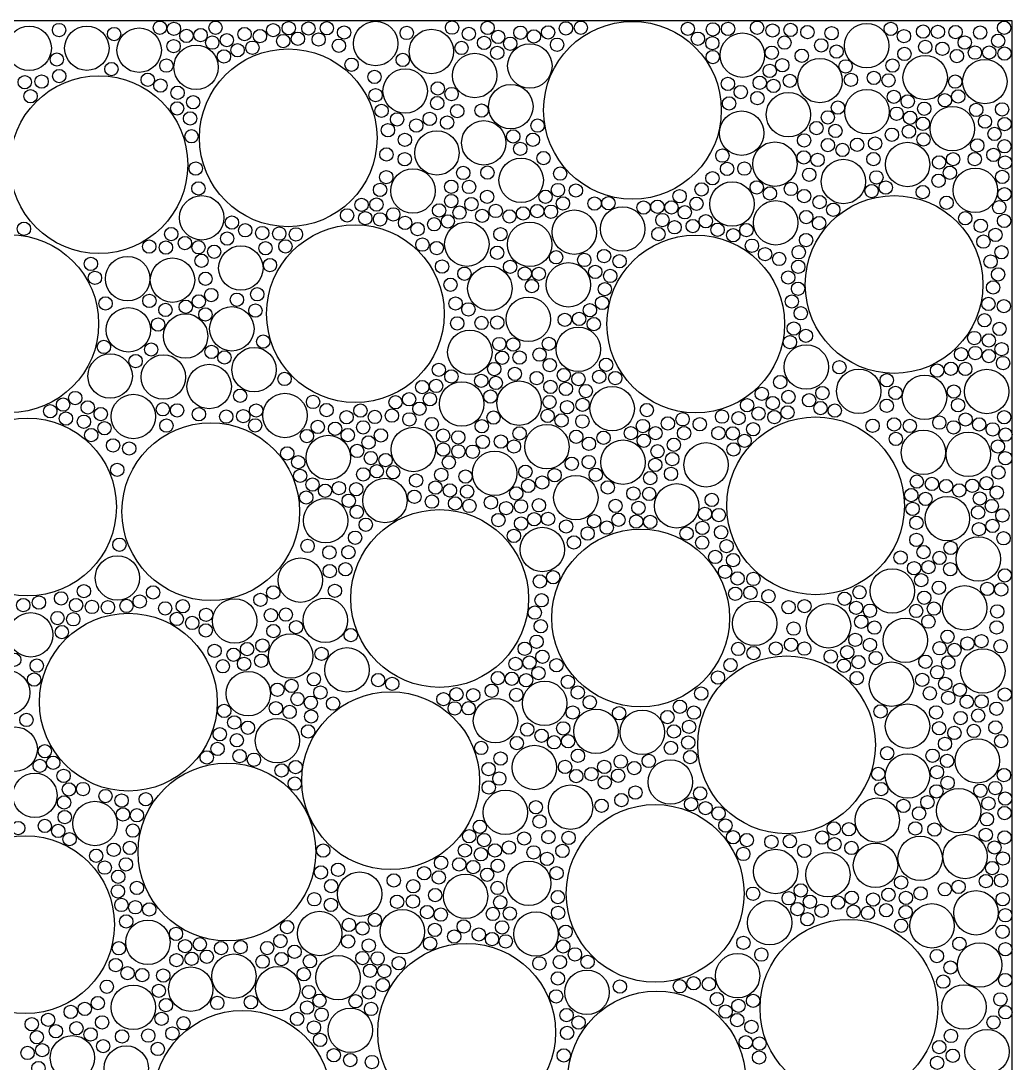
# Model space of a CAD drawing. Header units: metres. Extents: x 0 to 1000, y 0 to 1000.
# Drawn here: x 553.7 to 1000, y 531 to 1000 of the extents above; entities that cross this region are included whole.
import ezdxf

# ---------------------------------------------------------------- set-up
doc = ezdxf.new("R2010")
doc.units = ezdxf.units.M

msp = doc.modelspace()

# ---------------------------------------------------------------- linework, layer by layer
msp.add_lwpolyline([(0, 0), (1000, 0), (1000, 1000), (0, 1000), (0, 0)])
for centre, radius in [((616.31, 996.91), 3), ((622.62, 996.4), 3), ((641.33, 996.93), 3), ((674.28, 996.69), 3), ((683.18, 996.55), 3), ((691.44, 996.68), 3), ((713.41, 989.79), 10), ((747.81, 996.94), 3), ((763.83, 996.82), 3), ((829.06, 959.77), 40), ((799.07, 996.63), 3), ((805.81, 996.93), 3), ((853.98, 996.4), 3), ((865.28, 996.18), 3), ((872.08, 996.38), 3), ((885.14, 996.93), 3), ((945.32, 996.38), 3), ((996.36, 996.89), 3), ((557.43, 987.65), 10), ((570.87, 995.87), 3), ((583.39, 987.68), 10), ((595.68, 994.07), 3), ((606.96, 986.79), 10), ((628.24, 993.22), 3), ((634.64, 993.57), 3), ((654.41, 994.03), 3), ((661.35, 993.14), 3), ((667.33, 995.81), 3), ((678.43, 991.92), 3), ((687.77, 991.61), 3), ((699.23, 994.75), 3), ((727.4, 994.55), 3), ((738.54, 986.22), 10), ((755.39, 994.16), 3), ((768.59, 992.78), 3), ((778.62, 994.68), 3), ((784.68, 992.97), 3), ((791.07, 994.8), 3), ((858.53, 991.97), 3), ((878.55, 984.55), 10), ((892.11, 995.65), 3), ((900.24, 995.91), 3), ((907.81, 994.94), 3), ((918.72, 994.44), 3), ((934.51, 988.79), 10), ((951.3, 993.11), 3), ((959.91, 995.16), 3), ((966.58, 995.06), 3), ((974.52, 994.92), 3), ((985.59, 994.73), 3), ((622.47, 988.6), 3), ((639.88, 990.19), 3), ((646.42, 991.31), 3), ((651.27, 986.78), 3), ((657.91, 987.93), 3), ((671.81, 990.93), 3), ((696.87, 988.82), 3), ((752.09, 987.79), 3), ((762.23, 990.07), 3), ((774.04, 989.73), 3), ((782.83, 979.71), 10), ((795.09, 989.27), 3), ((865.01, 989.95), 3), ((897.51, 990.2), 3), ((914.04, 988.98), 3), ((960.9, 988.26), 3), ((968.58, 987.42), 3), ((978.63, 990.22), 3), ((993.7, 991.03), 3), ((569.88, 982.61), 3), ((632.59, 979.1), 10), ((674.07, 947.37), 40), ((645.14, 983.99), 3), ((725.64, 982.41), 3), ((758.03, 975.39), 10), ((768.17, 985.61), 3), ((865.18, 983.73), 3), ((891.78, 985.66), 3), ((905.27, 984.27), 3), ((920.94, 986.19), 3), ((951.5, 985.1), 3), ((975.12, 984.15), 3), ((983.25, 985.69), 3), ((989.67, 985.76), 3), ((996.56, 985.29), 3), ((594.47, 978.3), 3), ((619.2, 979.84), 3), ((702.57, 980.28), 3), ((890.84, 977.46), 3), ((896.51, 980.04), 3), ((913.47, 973.13), 10), ((925.02, 979.53), 3), ((946.13, 979.89), 3), ((960.83, 974.48), 10), ((987.71, 972.68), 10), ((563.05, 972.67), 3), ((570.97, 975.15), 3), ((610.81, 973.47), 3), ((712.91, 974.78), 3), ((726.73, 968.39), 10), ((899.9, 973.01), 3), ((927.43, 973.46), 3), ((937.72, 974.34), 3), ((944.32, 973.22), 3), ((974.38, 972.65), 3), ((588.84, 935.31), 40), ((555.43, 972.39), 3), ((616.53, 970.87), 3), ((741.37, 969.59), 3), ((774.27, 961.4), 10), ((872.04, 971.64), 3), ((877.8, 967.97), 3), ((886.33, 972.13), 3), ((892.51, 970.74), 3), ((558.07, 966.07), 3), ((624.25, 967.62), 3), ((631.28, 963.38), 3), ((713.42, 966.56), 3), ((747.64, 967.08), 3), ((885.28, 965.22), 3), ((899.28, 957.8), 10), ((934.62, 959.11), 10), ((946.72, 965.81), 3), ((952.97, 963.76), 3), ((969.7, 964.27), 3), ((975.72, 965.97), 3), ((624.06, 960.6), 3), ((716.08, 959.51), 3), ((741.16, 962.97), 3), ((750.15, 959.38), 3), ((761.13, 959.64), 3), ((872.57, 962.82), 3), ((921.53, 960.96), 3), ((960.41, 960.48), 3), ((983.81, 959.92), 3), ((995.45, 960.18), 3), ((629.89, 956.09), 3), ((723.09, 955.67), 3), ((737.76, 955.88), 3), ((745.58, 954.22), 3), ((878.2, 949.45), 10), ((917.02, 956.57), 3), ((948, 958.22), 3), ((954.04, 956.41), 3), ((973.08, 951.45), 10), ((987.77, 954.66), 3), ((718.98, 950.77), 3), ((731.73, 952.88), 3), ((762.1, 945.11), 10), ((786.32, 952.84), 3), ((911.87, 951.75), 3), ((920.43, 950.46), 3), ((953.53, 950.18), 3), ((959.8, 953.69), 3), ((996.6, 953.56), 3), ((630.52, 948.04), 3), ((726.62, 946.45), 3), ((741, 940.58), 10), ((775.37, 947.99), 3), ((784.22, 946.47), 3), ((906.3, 946.22), 3), ((938.27, 944.8), 3), ((945.86, 948.78), 3), ((960.09, 946.63), 3), ((992.05, 949.11), 3), ((718.29, 939.88), 3), ((778.55, 942.4), 3), ((893.17, 935.52), 10), ((917.03, 944.11), 3), ((923.62, 941.91), 3), ((930.2, 944.22), 3), ((952.9, 935.36), 10), ((984.31, 943.93), 3), ((996.56, 943.55), 3), ((726.51, 937.72), 3), ((778.93, 928.26), 10), ((789, 938.24), 3), ((869.52, 939.35), 3), ((906.17, 938.53), 3), ((912.43, 937.42), 3), ((937.53, 937.77), 3), ((967.1, 936.31), 3), ((973.41, 937.75), 3), ((983.12, 937.79), 3), ((991.56, 939.67), 3), ((996.78, 936.25), 3), ((632.41, 933.53), 3), ((730.22, 923.47), 10), ((752.87, 931.55), 3), ((763.75, 931.71), 3), ((796.49, 931.25), 3), ((871.64, 933.39), 3), ((879.43, 933.49), 3), ((908.65, 930.77), 3), ((924.04, 927.69), 10), ((971.96, 931.63), 3), ((983.39, 923.77), 10), ((718.23, 929.65), 3), ((865.06, 929.17), 3), ((938.86, 929.57), 3), ((966.86, 928.06), 3), ((995.52, 929.77), 3), ((633.65, 924.6), 3), ((715.4, 923.93), 3), ((747.49, 925.34), 3), ((755.47, 925.24), 3), ((795.52, 923.87), 3), ((803.57, 923.66), 3), ((850.29, 921.07), 3), ((860.15, 924.16), 3), ((873.88, 917.54), 10), ((884.98, 925.06), 3), ((890.94, 922.33), 3), ((900.42, 924.35), 3), ((906.32, 921.15), 3), ((936.73, 923.41), 3), ((943.06, 924.97), 3), ((959.74, 922.95), 3), ((996.53, 921.99), 3), ((635.12, 911.37), 10), ((707.07, 917.21), 3), ((713.79, 917.34), 3), ((747.46, 918.93), 3), ((756.52, 917.54), 3), ((763.62, 920.81), 3), ((789.89, 920.83), 3), ((797.76, 917.86), 3), ((811.99, 917.77), 3), ((818.23, 917.94), 3), ((840.3, 916.34), 3), ((857.89, 917.71), 3), ((946.84, 881.38), 40), ((913.31, 918.44), 3), ((970.46, 918.12), 3), ((700.59, 912.48), 3), ((721.37, 912.92), 3), ((741.99, 914.67), 3), ((751.18, 913.69), 3), ((761.38, 912.26), 3), ((767.48, 914.45), 3), ((773.7, 912.01), 3), ((779.82, 913.33), 3), ((786.16, 914.37), 3), ((792.37, 914.13), 3), ((802.84, 904.91), 10), ((824.61, 906.37), 10), ((834.04, 915.98), 3), ((846.58, 916.06), 3), ((852.61, 913.85), 3), ((893.56, 909.12), 10), ((907.29, 911.71), 3), ((919.47, 915), 3), ((994.21, 916.09), 3), ((648.73, 909.22), 3), ((708.77, 911.21), 3), ((715.4, 910.68), 3), ((726.66, 909.08), 3), ((739.78, 908.45), 3), ((745.92, 909.76), 3), ((842.5, 910.38), 3), ((848.03, 907.1), 3), ((856.19, 907.66), 3), ((862.05, 909.84), 3), ((913.07, 908.97), 3), ((978.87, 911.16), 3), ((985.83, 907.77), 3), ((996.36, 909.97), 3), ((555.1, 906.45), 3), ((621.4, 904.06), 3), ((654.7, 905.74), 3), ((662.38, 904.53), 3), ((704.31, 868.2), 40), ((670.05, 904.24), 3), ((677.55, 903.92), 3), ((732.34, 906.28), 3), ((754.49, 899.53), 10), ((769.59, 903.98), 3), ((782.78, 899.4), 10), ((840.73, 904.05), 3), ((867.37, 905.99), 3), ((874.42, 903.52), 3), ((880.32, 905.82), 3), ((992.48, 903.69), 3), ((548.72, 863.72), 40), ((611.48, 898.44), 3), ((618.99, 897.99), 3), ((627.57, 900.01), 3), ((633.68, 898.09), 3), ((646.57, 902.03), 3), ((663.84, 897.67), 3), ((672.82, 898.53), 3), ((734.45, 899.3), 3), ((740.9, 897.76), 3), ((857.54, 863.62), 40), ((882.86, 898.83), 3), ((907.19, 901.36), 3), ((987.04, 900.64), 3), ((640.72, 896.11), 3), ((652.73, 888.74), 10), ((768.1, 895.64), 3), ((794.67, 893.59), 3), ((816.25, 894.16), 3), ((888.73, 895), 3), ((895.09, 892.85), 3), ((903.89, 895.85), 3), ((995.2, 895.87), 3), ((585.23, 890.62), 3), ((601.75, 883.97), 10), ((621.95, 883.3), 10), ((635.03, 892.02), 3), ((665.86, 890.11), 3), ((743.31, 889.44), 3), ((773.94, 889.3), 3), ((800.2, 881.2), 10), ((807.37, 892.39), 3), ((823.25, 891.82), 3), ((903.72, 889.33), 3), ((990.31, 891.66), 3), ((587.06, 884.36), 3), ((636.83, 883.93), 3), ((753.41, 886.22), 3), ((764.85, 879.59), 10), ((780.56, 886.27), 3), ((786.85, 886.16), 3), ((812.27, 887.03), 3), ((819.06, 885.2), 3), ((899.18, 884.51), 3), ((993.66, 885.91), 3), ((747.13, 881.26), 3), ((783.77, 880.65), 3), ((816.61, 879.26), 3), ((903.59, 879.46), 3), ((991.41, 880.04), 3), ((639.4, 876.63), 3), ((650.94, 874.53), 3), ((660.11, 876.95), 3), ((591.82, 872.83), 3), ((611.54, 873.97), 3), ((618.79, 869.91), 3), ((627.95, 871.35), 3), ((633.83, 873.74), 3), ((659.26, 869.61), 3), ((749.42, 872.82), 3), ((755.16, 870.18), 3), ((782.15, 865.68), 10), ((809.9, 869.77), 3), ((815.39, 873.08), 3), ((900.8, 873.7), 3), ((989.32, 872.61), 3), ((996.25, 871.61), 3), ((602.09, 860.95), 10), ((627.84, 858.14), 10), ((636.76, 867.89), 3), ((648.68, 861.4), 10), ((798.57, 865.45), 3), ((805.02, 865.87), 3), ((904.81, 868.4), 3), ((987.55, 865.26), 3), ((615.44, 863.33), 3), ((750.14, 863.88), 3), ((761.08, 864.05), 3), ((768.15, 864.22), 3), ((811.62, 863.55), 3), ((901.68, 861.54), 3), ((994.31, 861.37), 3), ((662.8, 855.66), 3), ((755.83, 850.88), 10), ((804.65, 852.19), 10), ((899.96, 855.4), 3), ((907.14, 858.26), 3), ((982.95, 857.28), 3), ((989.49, 856.2), 3), ((591.09, 853.24), 3), ((612.37, 852.1), 3), ((639.56, 851.03), 3), ((769.1, 854.58), 3), ((775.39, 854.32), 3), ((791.45, 854.67), 3), ((907.3, 844.21), 10), ((995.26, 852.26), 3), ((593.88, 840.16), 10), ((605.37, 846.89), 3), ((617.86, 839.69), 10), ((645.35, 848.54), 3), ((658.71, 842.99), 10), ((770.36, 848.41), 3), ((778.22, 848.47), 3), ((787.21, 849.8), 3), ((976.99, 849.98), 3), ((983.4, 850.53), 3), ((989.5, 849.16), 3), ((995.89, 846.02), 3), ((638.47, 835.45), 10), ((741.88, 842.97), 3), ((766.81, 843.32), 3), ((791.78, 845.11), 3), ((817.16, 845.24), 3), ((922.2, 844.11), 3), ((966.22, 842.62), 3), ((972.43, 843.45), 3), ((978.9, 843.36), 3), ((672.43, 838.85), 3), ((747.51, 840), 3), ((760.96, 838.01), 3), ((767.53, 837.06), 3), ((776.09, 841.14), 3), ((785.92, 839.24), 3), ((798.14, 840.61), 3), ((804.71, 838.83), 3), ((814.09, 839.82), 3), ((821.32, 839.26), 3), ((895.58, 837.43), 3), ((930.94, 833.31), 10), ((943.56, 838.28), 3), ((960.53, 830.62), 10), ((988.56, 833.21), 10), ((734.39, 835.2), 3), ((740.65, 835.69), 3), ((752.17, 827.6), 10), ((778.02, 827.95), 10), ((792.11, 835.27), 3), ((799.07, 834.37), 3), ((808.06, 833.43), 3), ((819.91, 825.49), 10), ((887.25, 832.17), 3), ((914.55, 832.51), 3), ((947.46, 832.6), 3), ((973.73, 833.19), 3), ((572.72, 827.3), 3), ((578.17, 830.27), 3), ((604.36, 821.96), 10), ((652.42, 831.29), 3), ((672.59, 822.41), 10), ((685.23, 828.5), 3), ((722.37, 828.36), 3), ((728.5, 829.7), 3), ((737.89, 829.71), 3), ((765.08, 830.95), 3), ((791.69, 828.48), 3), ((806.57, 827.21), 3), ((892.2, 828), 3), ((899.28, 830.76), 3), ((908.57, 829.25), 3), ((566.93, 824.34), 3), ((583.8, 826.03), 3), ((589.65, 823.06), 3), ((617.6, 825.19), 3), ((624.03, 824.72), 3), ((633.85, 822.98), 3), ((659.58, 824.67), 3), ((691.31, 824.83), 3), ((706.59, 824.61), 3), ((733.13, 825.46), 3), ((799.59, 826.13), 3), ((835.53, 824.86), 3), ((880.64, 827.05), 3), ((885.79, 823.27), 3), ((898.86, 823.8), 3), ((913.7, 825.73), 3), ((920.14, 824.61), 3), ((943.5, 826.79), 3), ((975.63, 827.02), 3), ((556.73, 781.25), 40), ((573.99, 821.03), 3), ((582.09, 819.63), 3), ((619.21, 817.84), 3), ((646.15, 821.9), 3), ((653.85, 822.11), 3), ((659.18, 817.98), 3), ((700.34, 821.63), 3), ((713.06, 821.75), 3), ((720.73, 822.35), 3), ((728.61, 820.67), 3), ((738.71, 818.58), 3), ((766.49, 821.46), 3), ((790.84, 822.21), 3), ((797.12, 820.2), 3), ((806.5, 819.78), 3), ((845, 818.84), 3), ((851.65, 820.69), 3), ((859.34, 818.5), 3), ((869.36, 821.9), 3), ((911.5, 781.78), 40), ((876.82, 821.22), 3), ((892.93, 821.71), 3), ((937.19, 817.8), 3), ((946.82, 818.38), 3), ((967.21, 819.19), 3), ((979.03, 820.62), 3), ((985.14, 818.38), 3), ((996.41, 821.64), 3), ((585.37, 813.6), 3), ((591.35, 816.69), 3), ((639.21, 779.16), 40), ((682.48, 813.16), 3), ((687.36, 817.26), 3), ((695.18, 816.45), 3), ((700.87, 813.59), 3), ((707.8, 817.07), 3), ((715.79, 813.46), 3), ((730.4, 807.11), 10), ((743.77, 813.34), 3), ((761.2, 817.6), 3), ((778.23, 814.33), 3), ((790.53, 808.35), 10), ((828.37, 814.47), 3), ((833.77, 817.67), 3), ((839.41, 814.46), 3), ((852.27, 814.49), 3), ((867.77, 814.46), 3), ((874.24, 814.33), 3), ((883.4, 816.23), 3), ((953.94, 817.72), 3), ((973.63, 817.07), 3), ((991.23, 816.18), 3), ((996.99, 813.8), 3), ((595.18, 808.96), 3), ((692.11, 803.49), 10), ((710.23, 810.28), 3), ((750.61, 812.57), 3), ((761.67, 810.52), 3), ((769.82, 810.7), 3), ((775.7, 808.46), 3), ((803.72, 812.84), 3), ((809.47, 809.7), 3), ((816.04, 812.38), 3), ((834.14, 811.06), 3), ((847.67, 809.23), 3), ((879.51, 811.02), 3), ((947.62, 811.9), 3), ((960.06, 805.8), 10), ((980.3, 804.92), 10), ((993.56, 808.46), 3), ((602.48, 807.56), 3), ((673.62, 805.33), 3), ((705.09, 806.45), 3), ((743.89, 807.06), 3), ((750.66, 806.28), 3), ((757.11, 806.12), 3), ((824.79, 801.4), 10), ((840.33, 806.3), 3), ((862.21, 800.21), 10), ((874.54, 807.15), 3), ((678.57, 801.41), 3), ((711.26, 803.28), 3), ((717.91, 802.33), 3), ((746.38, 801.31), 3), ((767, 796.36), 10), ((801.71, 800.71), 3), ((809.36, 801.48), 3), ((839.29, 800.18), 3), ((846.99, 802.79), 3), ((996.91, 803.19), 3), ((597.08, 797.97), 3), ((679.43, 795.26), 3), ((707.83, 795.93), 3), ((713.93, 797.33), 3), ((721.32, 796.86), 3), ((742.99, 795.71), 3), ((753.87, 794.94), 3), ((780.84, 797.11), 3), ((794.01, 795.54), 3), ((812.5, 795.73), 3), ((846.4, 796.14), 3), ((993.82, 796.8), 3), ((684.99, 791.35), 3), ((696.92, 789.71), 3), ((717.59, 784.15), 10), ((731.62, 793.17), 3), ((740.33, 789.99), 3), ((782.13, 790.74), 3), ((788.44, 792.27), 3), ((803.56, 785.44), 10), ((817.93, 790.03), 3), ((837.04, 794.23), 3), ((957.09, 792.66), 3), ((963.85, 791.61), 3), ((970.25, 790.65), 3), ((982.06, 790.78), 3), ((988.44, 791.92), 3), ((682.17, 785.51), 3), ((690.68, 788.56), 3), ((704.69, 789.24), 3), ((730.86, 785.83), 3), ((746.87, 788.69), 3), ((754.61, 788.16), 3), ((776.74, 787.36), 3), ((829.45, 787.27), 3), ((836.57, 787.11), 3), ((848.95, 781.74), 10), ((954.58, 786.58), 3), ((976.18, 788.71), 3), ((985.44, 785.06), 3), ((993.07, 787.75), 3), ((690.93, 775.09), 10), ((701.28, 784.03), 3), ((738.77, 783.64), 3), ((749.21, 782.85), 3), ((755.61, 781.69), 3), ((765.35, 783.26), 3), ((772.12, 780.72), 3), ((778.86, 781.53), 3), ((786.94, 782), 3), ((821.41, 781.73), 3), ((831.75, 780.84), 3), ((864.76, 784.41), 3), ((955.2, 780.37), 3), ((960.97, 784.89), 3), ((970.85, 775.98), 10), ((990.85, 781.67), 3), ((704.92, 778.99), 3), ((742.24, 740.07), 40), ((784.83, 775.72), 3), ((791.04, 775.92), 3), ((861.69, 778.15), 3), ((867.91, 777.63), 3), ((984.67, 778.78), 3), ((995.58, 777.44), 3), ((708.98, 773.27), 3), ((768.68, 775.36), 3), ((778.92, 773.79), 3), ((799.16, 772.47), 3), ((811.76, 774.87), 3), ((817.47, 771.95), 3), ((822.76, 775.49), 3), ((830.74, 774.7), 3), ((837.06, 774.54), 3), ((860.51, 771.85), 3), ((956.87, 774.13), 3), ((985.06, 771.27), 3), ((991.14, 772.75), 3), ((704.17, 767.43), 3), ((775.67, 768.23), 3), ((788.47, 762.09), 10), ((832.73, 731.32), 40), ((808.88, 769.29), 3), ((853.42, 769.31), 3), ((868.95, 769.84), 3), ((956.87, 766.44), 3), ((996.15, 767.14), 3), ((598.06, 764.27), 3), ((682.81, 763.69), 3), ((802.7, 765.29), 3), ((860.44, 765.19), 3), ((871.43, 763.62), 3), ((972.31, 762.83), 3), ((984.78, 757.8), 10), ((692.58, 760.79), 3), ((701.15, 760.86), 3), ((866.32, 758.75), 3), ((874.37, 757.33), 3), ((949.75, 758.49), 3), ((960.09, 760.93), 3), ((967.29, 758.31), 3), ((597.18, 749.32), 10), ((679.55, 748.32), 10), ((692.74, 752.4), 3), ((699.82, 753.22), 3), ((955.81, 753.7), 3), ((962.3, 754.17), 3), ((972.15, 753.23), 3), ((787.38, 747.76), 3), ((793.34, 749.63), 3), ((870.73, 752.08), 3), ((876.36, 749.08), 3), ((883.48, 748.84), 3), ((946.02, 743.42), 10), ((959.06, 748.31), 3), ((996.7, 750.46), 3), ((582.06, 743.37), 3), ((613.24, 742.79), 3), ((667.34, 742.79), 3), ((695.1, 743.51), 3), ((931.26, 742.86), 3), ((967.01, 744.93), 3), ((978.59, 735.85), 10), ((988.81, 744.4), 3), ((995.1, 744.13), 3), ((561.85, 738.23), 3), ((571.8, 740.13), 3), ((607.2, 738.72), 3), ((661.54, 739.47), 3), ((788.13, 739.26), 3), ((875.35, 742.21), 3), ((882.12, 742.64), 3), ((890.25, 741.06), 3), ((924.54, 739.96), 3), ((960.41, 740.41), 3), ((554.8, 737.08), 3), ((578.53, 737.11), 3), ((585.71, 736.25), 3), ((592.91, 736.11), 3), ((601.26, 736.69), 3), ((618.65, 735.62), 3), ((626.58, 736.57), 3), ((649.98, 729.94), 10), ((690.77, 730.21), 10), ((785.04, 733.69), 3), ((884.03, 728.87), 10), ((899.32, 736.14), 3), ((906.5, 736.62), 3), ((917.29, 727.77), 10), ((929.72, 735.87), 3), ((935.98, 734.57), 3), ((956.77, 734.45), 3), ((964.75, 735.5), 3), ((993.3, 734.28), 3), ((558.12, 723.71), 10), ((602.09, 693.43), 40), ((570.19, 731.27), 3), ((577.31, 730.7), 3), ((623.88, 730.85), 3), ((630.85, 729.05), 3), ((637.06, 732.71), 3), ((666.28, 732.49), 3), ((673, 732.79), 3), ((932.04, 729.6), 3), ((962.26, 729.66), 3), ((572.15, 724.95), 3), ((636.95, 725.71), 3), ((667.4, 725.4), 3), ((677.61, 727.17), 3), ((787.76, 727.57), 3), ((901.61, 726.51), 3), ((937.99, 726.95), 3), ((951.9, 721.25), 10), ((993.02, 727.04), 3), ((675.15, 714.17), 10), ((702.21, 723.6), 3), ((785.89, 720.63), 3), ((929.39, 721.47), 3), ((970.88, 722.86), 3), ((979.83, 719.8), 3), ((986.13, 720.87), 3), ((640.89, 716.52), 3), ((649.46, 714.76), 3), ((655.54, 717.29), 3), ((662.45, 718.88), 3), ((689.09, 715.17), 3), ((700.51, 707.94), 10), ((780.52, 717.45), 3), ((876.64, 717.36), 3), ((883.55, 715.48), 3), ((893.6, 717.57), 3), ((900.46, 719.26), 3), ((906.43, 717.5), 3), ((925.73, 715.9), 3), ((935.97, 719.21), 3), ((967.35, 717.64), 3), ((974, 716.89), 3), ((994.82, 718.55), 3), ((550.71, 712.49), 3), ((654.17, 710.64), 3), ((661.95, 712.05), 3), ((776.44, 710.66), 3), ((782.69, 711.24), 3), ((788.5, 713.86), 3), ((794.83, 710.04), 3), ((898.42, 674.22), 40), ((873.19, 710.1), 3), ((918.29, 713.92), 3), ((930.81, 711.45), 3), ((938.58, 713.28), 3), ((960.96, 711.62), 3), ((971.23, 711.3), 3), ((986.79, 707.46), 10), ((560.85, 709.85), 3), ((644.63, 709.54), 3), ((786.71, 706.46), 3), ((924.24, 709.83), 3), ((945.66, 701.51), 10), ((966.3, 706.86), 3), ((547.71, 697.7), 10), ((559.67, 703.58), 3), ((656.06, 697.28), 10), ((675.53, 700.75), 3), ((685.6, 703.73), 3), ((714.57, 703.35), 3), ((720.91, 701.67), 3), ((768.44, 704.23), 3), ((774.75, 703.94), 3), ((781.17, 703.28), 3), ((799.97, 702.53), 3), ((867.54, 704.5), 3), ((930.03, 704.24), 3), ((959.51, 703.46), 3), ((969.88, 701.66), 3), ((669.17, 699.01), 3), ((688.53, 697.76), 3), ((749.81, 696.97), 3), ((757.37, 696.56), 3), ((765.66, 698.56), 3), ((776.75, 696.67), 3), ((789.5, 692.86), 10), ((804.44, 697.77), 3), ((860.03, 697.29), 3), ((962.93, 697.39), 3), ((976.39, 698.96), 3), ((996.67, 696.84), 3), ((678.25, 694.83), 3), ((720.19, 658.11), 40), ((684.24, 693.18), 3), ((694.28, 692.75), 3), ((743.93, 694.77), 3), ((767.38, 685.09), 10), ((809.82, 693.36), 3), ((850.4, 691.35), 3), ((971.26, 695.37), 3), ((979.57, 693.58), 3), ((986.25, 693.75), 3), ((645.24, 689.5), 3), ((668.51, 690.7), 3), ((674.67, 689), 3), ((684.4, 686.96), 3), ((749.01, 690.63), 3), ((755.25, 690.66), 3), ((802.13, 688.76), 3), ((812.63, 680.31), 10), ((823.03, 688.45), 3), ((833.47, 679.88), 10), ((844.79, 686.7), 3), ((856.72, 688.7), 3), ((940.75, 689.24), 3), ((952.89, 682.63), 10), ((965.73, 688.82), 3), ((984.7, 687.37), 3), ((992.93, 690.48), 3), ((556.19, 685.4), 3), ((649.8, 684.29), 3), ((655.91, 681.91), 3), ((669.21, 676.12), 10), ((854.52, 682.32), 3), ((976.78, 686.28), 3), ((992.46, 682.05), 3), ((551.13, 672.28), 10), ((643.24, 678.98), 3), ((683.01, 680.23), 3), ((781.67, 681.1), 3), ((788.15, 678.31), 3), ((797.88, 681.63), 3), ((847.69, 680.23), 3), ((967.1, 681.7), 3), ((973.98, 679.57), 3), ((982.75, 680.46), 3), ((650.92, 676.27), 3), ((760.94, 672.8), 3), ((777, 674.98), 3), ((793.78, 675.36), 3), ((800.07, 675.82), 3), ((846.34, 672.8), 3), ((854.16, 675.23), 3), ((969.76, 674.65), 3), ((984.34, 666.99), 10), ((995.05, 675.89), 3), ((564.49, 671.34), 3), ((637.4, 668.54), 3), ((642.27, 672.39), 3), ((652.2, 669.13), 3), ((769.68, 668.04), 3), ((784.9, 664.01), 10), ((804.52, 669.3), 3), ((855.08, 668.69), 3), ((943.72, 670.44), 3), ((964.16, 669.34), 3), ((562.18, 664.76), 3), ((568.26, 666.15), 3), ((646.47, 626.03), 40), ((658.64, 667.52), 3), ((677.39, 664.18), 3), ((764.29, 663.3), 3), ((798.68, 664.27), 3), ((816.37, 664.28), 3), ((823.74, 666.65), 3), ((829.86, 663.76), 3), ((836.37, 666.96), 3), ((846.13, 657.48), 10), ((952.89, 660.21), 10), ((970.69, 666.97), 3), ((560, 651.45), 10), ((572.95, 660.24), 3), ((671.09, 662.7), 3), ((769.11, 659.01), 3), ((803.73, 660.15), 3), ((810.54, 661.05), 3), ((822.58, 660.32), 3), ((939.69, 661.12), 3), ((966.14, 661.92), 3), ((996.31, 660.6), 3), ((575.32, 654.17), 3), ((581.67, 654.33), 3), ((677.01, 656.75), 3), ((764.32, 655.03), 3), ((816.59, 657.31), 3), ((941.06, 654.29), 3), ((970.95, 657.12), 3), ((992.41, 654.78), 3), ((591.8, 651.19), 3), ((599.06, 649.13), 3), ((609.91, 649.72), 3), ((771.85, 643.8), 10), ((801.18, 646.15), 10), ((824.06, 649.33), 3), ((830.35, 652.73), 3), ((859.52, 652.33), 3), ((965.91, 653.28), 3), ((975.91, 644.59), 10), ((985.73, 653.59), 3), ((996.86, 650.03), 3), ((573.14, 648.29), 3), ((587.05, 638.81), 10), ((785.54, 646.13), 3), ((839.27, 607.35), 40), ((815.16, 646.81), 3), ((855.43, 647.48), 3), ((861.97, 645.72), 3), ((939.25, 640.3), 10), ((951.03, 646.73), 3), ((961.81, 648.42), 3), ((989.28, 647.82), 3), ((573.42, 641.7), 3), ((599.67, 642.89), 3), ((605.93, 642.5), 3), ((787.26, 639.74), 3), ((867.81, 643.39), 3), ((958.06, 643.37), 3), ((988.61, 640.7), 3), ((996.57, 643.51), 3), ((552.51, 636.77), 3), ((564.48, 637.72), 3), ((570.53, 635.47), 3), ((604.11, 635.61), 3), ((760.34, 637.33), 3), ((870.9, 637.9), 3), ((919.68, 636.59), 3), ((926.5, 636.23), 3), ((956.39, 636.58), 3), ((965, 636.09), 3), ((555.83, 593.3), 40), ((575.61, 631.77), 3), ((755.55, 633.08), 3), ((762.27, 631.39), 3), ((780.28, 632.06), 3), ((791.21, 632.69), 3), ((800.32, 632.33), 3), ((874.35, 632.64), 3), ((880.54, 631.33), 3), ((891.58, 630.57), 3), ((899.91, 630.85), 3), ((914.5, 632.47), 3), ((978.82, 623.98), 10), ((988.11, 633.72), 3), ((996.6, 632.55), 3), ((595.48, 627), 3), ((602.75, 627.83), 3), ((689.83, 626.63), 3), ((753.61, 626.66), 3), ((767.13, 626.68), 3), ((773.46, 627.98), 3), ((784.55, 625.83), 3), ((797.53, 626.5), 3), ((906.42, 626.5), 3), ((919.96, 629.51), 3), ((927.65, 627.8), 3), ((938.46, 620.01), 10), ((958.58, 623.14), 10), ((992.05, 628.01), 3), ((587.6, 624.3), 3), ((742.86, 621.16), 3), ((760.81, 624.96), 3), ((790.58, 622.9), 3), ((878.95, 625.11), 3), ((893.47, 617.23), 10), ((917.04, 615.76), 10), ((995.86, 623.07), 3), ((591.43, 618.96), 3), ((601, 620.43), 3), ((688.79, 616.82), 3), ((696.48, 618.01), 3), ((735.23, 616.44), 3), ((751.05, 620.38), 3), ((757.36, 619.21), 3), ((768.39, 619.79), 3), ((782.37, 611.88), 10), ((794.88, 616.47), 3), ((991, 618.75), 3), ((597.52, 614.84), 3), ((706.23, 607.03), 10), ((721.59, 613.19), 3), ((741.86, 614.55), 3), ((753.91, 606.05), 10), ((763.64, 615.77), 3), ((949.98, 612.27), 3), ((988.2, 612.89), 3), ((994.99, 613.16), 3), ((597.4, 608.29), 3), ((605.92, 609.85), 3), ((693.4, 610.64), 3), ((730.35, 610.55), 3), ((768.28, 609.81), 3), ((883.33, 607.23), 3), ((904.83, 608.7), 3), ((944.29, 606.77), 3), ((958.8, 607.34), 3), ((969.69, 609.2), 3), ((975.88, 610.29), 3), ((598.94, 602.15), 3), ((685.81, 604.7), 3), ((693.27, 602.2), 3), ((723.05, 603.61), 3), ((730.23, 603.73), 3), ((740.21, 606.6), 3), ((769.52, 603.36), 3), ((795.46, 605.68), 3), ((899.38, 605.15), 3), ((908.97, 603.62), 3), ((921.64, 603.22), 3), ((927.78, 605.42), 3), ((937.37, 604.58), 3), ((952.17, 605.33), 3), ((983.72, 598.64), 10), ((995.74, 604.74), 3), ((605.21, 601.11), 3), ((611.53, 600.14), 3), ((736.59, 598.96), 3), ((742.75, 597.8), 3), ((766.18, 598.1), 3), ((773.83, 598.29), 3), ((795.53, 598.61), 3), ((890.85, 594.15), 10), ((903.31, 600.28), 3), ((914.2, 599.52), 3), ((928.56, 599.22), 3), ((935.06, 598.56), 3), ((943.27, 599.8), 3), ((952.04, 598.97), 3), ((963.87, 592.76), 10), ((996.92, 597.51), 3), ((601.12, 594.74), 3), ((688.2, 589.31), 10), ((701.41, 593.17), 3), ((713.05, 595.43), 3), ((725.44, 590.19), 10), ((785.62, 589.08), 10), ((926.47, 555.66), 40), ((907.79, 595.74), 3), ((950.02, 592.83), 3), ((610.89, 585.35), 10), ((623.54, 589.14), 3), ((673.57, 592.22), 3), ((707.5, 591.61), 3), ((740.06, 590.94), 3), ((753.07, 592.5), 3), ((759.84, 588.87), 3), ((770.37, 592.09), 3), ((798.96, 590.12), 3), ((995.68, 590.13), 3), ((627.63, 583.62), 3), ((634.27, 584.47), 3), ((670.55, 585.92), 3), ((701.03, 585.77), 3), ((710.29, 583.91), 3), ((737.9, 584.78), 3), ((748.79, 587.93), 3), ((765.81, 586.8), 3), ((771.98, 585.79), 3), ((797.9, 583.49), 3), ((878.97, 585.11), 3), ((976.24, 584.7), 3), ((597.83, 582.65), 3), ((637.39, 578.89), 3), ((643.82, 582.76), 3), ((652.65, 583.19), 3), ((664.58, 582.78), 3), ((676.93, 581.11), 3), ((754.42, 544.82), 40), ((803.17, 579.93), 3), ((887.07, 579.81), 3), ((966.11, 579.18), 3), ((985.4, 575.16), 10), ((996.94, 582.22), 3), ((596.39, 575.1), 3), ((623.72, 577.32), 3), ((630.59, 577.95), 3), ((649.61, 570.1), 10), ((662.5, 576.65), 3), ((671.06, 577.82), 3), ((683.81, 576.8), 3), ((696.48, 569.48), 10), ((707.46, 578.29), 3), ((714.33, 578.14), 3), ((723.85, 575.94), 3), ((787.13, 575.89), 3), ((796.39, 576.49), 3), ((808.84, 576.55), 3), ((876.37, 570.31), 10), ((972.23, 574.01), 3), ((601.73, 571.46), 3), ((608.32, 570.58), 3), ((617.81, 570.4), 3), ((630.19, 564.25), 10), ((669.4, 564.45), 10), ((681.08, 570.97), 3), ((710.89, 572.57), 3), ((717.33, 572.42), 3), ((808.56, 562.86), 10), ((592.39, 565.39), 3), ((716.63, 566.1), 3), ((795.48, 569.11), 3), ((823.41, 565.42), 3), ((850.38, 565.55), 3), ((856.55, 566.92), 3), ((863.47, 566.56), 3), ((968.95, 567.65), 3), ((996.89, 568.39), 3), ((604.32, 556.08), 10), ((615.82, 563.52), 3), ((683.34, 562.99), 3), ((710.35, 562.81), 3), ((794.65, 561.03), 3), ((839.96, 523.4), 40), ((978.28, 556.24), 10), ((582.46, 555.39), 3), ((588.35, 557.99), 3), ((619.03, 557.1), 3), ((642.14, 558.05), 3), ((657.25, 558.39), 3), ((682.53, 555.98), 3), ((688.15, 559.07), 3), ((704.39, 558.8), 3), ((711.35, 555.36), 3), ((867.09, 559.82), 3), ((876.75, 556.76), 3), ((883.38, 559.01), 3), ((994.68, 559.69), 3), ((565.97, 550.47), 3), ((576.13, 554.03), 3), ((653.42, 514.67), 40), ((617.05, 550.93), 3), ((678.06, 550.9), 3), ((689.11, 552.78), 3), ((702.06, 545.75), 10), ((799.37, 552.59), 3), ((870.95, 554.19), 3), ((996.98, 553.85), 3), ((558.6, 548.48), 3), ((578.72, 546.67), 3), ((590.25, 549.34), 3), ((626.92, 548.91), 3), ((685.65, 547.02), 3), ((804.8, 549.25), 3), ((876.23, 550.34), 3), ((882.59, 547.31), 3), ((991.59, 549.34), 3), ((560.89, 542.64), 3), ((569.45, 545.33), 3), ((585.11, 543.9), 3), ((599.24, 543), 3), ((611.07, 543.36), 3), ((621.89, 544.32), 3), ((688.41, 541.45), 3), ((799.63, 544.57), 3), ((972.46, 543.21), 3), ((988.69, 536.19), 10), ((563.31, 536.83), 3), ((576.92, 533.39), 10), ((590.75, 538.63), 3), ((615.33, 537.35), 3), ((880.06, 540.39), 3), ((886.23, 539.78), 3), ((967.18, 538.21), 3), ((556.7, 535.56), 3), ((601.13, 528.75), 10), ((694.56, 534.55), 3), ((702, 532.37), 3), ((798.11, 534.45), 3), ((886.04, 533.51), 3), ((973.27, 534.3), 3), ((561.6, 528.76), 3), ((711.77, 531.49), 3), ((966.19, 531.13), 3)]:
    msp.add_circle(centre, radius)

doc.saveas('drawing.dxf')
